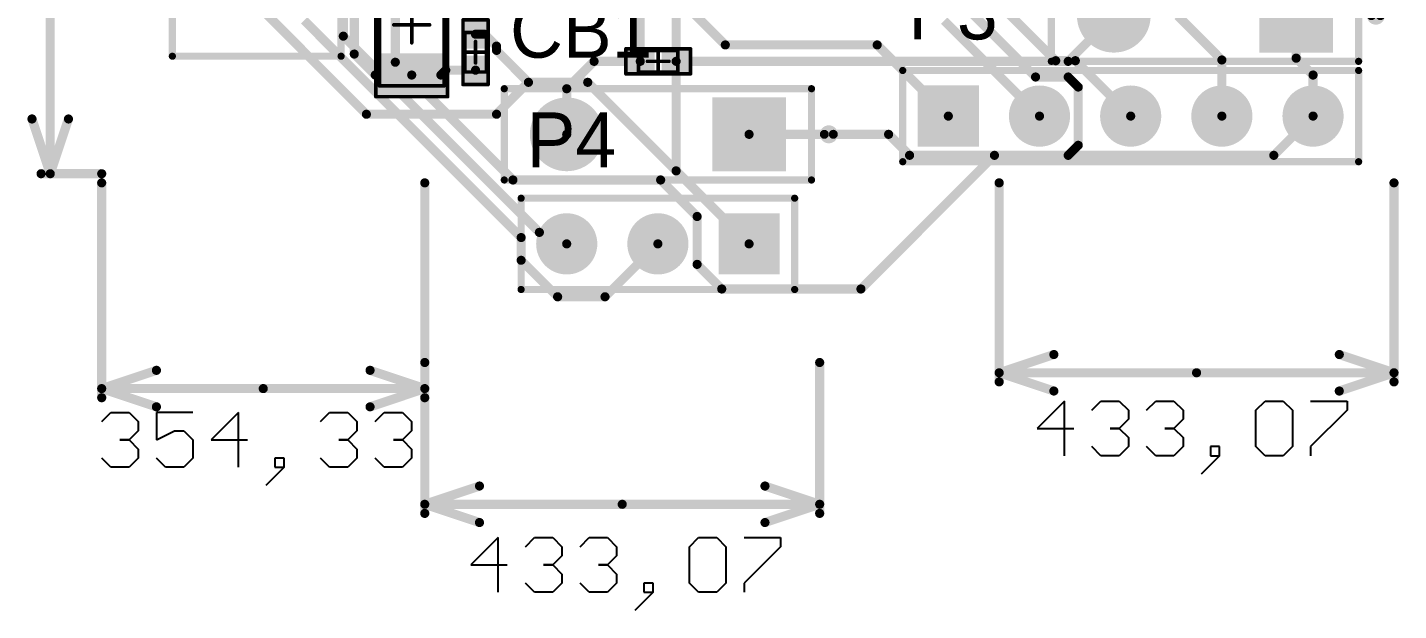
# Model space of a CAD drawing. Header units: millimetres. Extents: x 5 to 297, y 0 to 198.
# Drawn here: x 68.54 to 106.74, y 52.02 to 68.25 of the extents above; entities that cross this region are included whole.
import ezdxf

# ---------------------------------------------------------------- set-up
doc = ezdxf.new("R2010")
doc.units = ezdxf.units.MM
for name, color, linetype in [('BottomLayer', 5, 'Continuous'), ('BottomOverlay', 54, 'Continuous'), ('BottomPaste', 16, 'Continuous'), ('BottomSolder', 6, 'Continuous'), ('Mechanical13', 56, 'Continuous'), ('Mechanical15', 56, 'Continuous'), ('MultiLayer', 9, 'Continuous'), ('PadHoleLayer', 156, 'Continuous'), ('TopLayer', 1, 'Continuous'), ('TopOverlay', 2, 'Continuous'), ('TopPaste', 8, 'Continuous'), ('TopSolder', 216, 'Continuous')]:
    doc.layers.add(name, color=color, linetype=linetype)

# ---------------------------------------------------------------- blocks, each defined once
blk = doc.blocks.new('SPST_2_5')
at = {"layer": 'BottomLayer', "const_width": 0.925}
blk.add_lwpolyline([(2.078, 0, 1), (3.002, 0, 1)], format="xyb", close=True, dxfattribs=at)
at = {"layer": 'BottomLayer'}
blk.add_solid([(-3.465, -0.925), (-1.615, -0.925), (-3.465, 0.925), (-1.615, 0.925)], dxfattribs=at)
at = {"layer": 'BottomSolder', "const_width": 1.027}
blk.add_lwpolyline([(2.027, 0, 1), (3.053, 0, 1)], format="xyb", close=True, dxfattribs=at)
at = {"layer": 'BottomSolder'}
blk.add_solid([(-3.567, -1.027), (-1.513, -1.027), (-3.567, 1.027), (-1.513, 1.027)], dxfattribs=at)
at = {"layer": 'MultiLayer', "const_width": 0.925}
blk.add_lwpolyline([(2.078, 0, 1), (3.002, 0, 1)], format="xyb", close=True, dxfattribs=at)
at = {"layer": 'MultiLayer'}
blk.add_solid([(-3.465, -0.925), (-1.615, -0.925), (-3.465, 0.925), (-1.615, 0.925)], dxfattribs=at)
at = {"layer": 'PadHoleLayer', "const_width": 0.55}
for points in [[(-2.815, 0, 1), (-2.265, 0, 1)], [(2.265, 0, 1), (2.815, 0, 1)]]:
    blk.add_lwpolyline(points, format="xyb", close=True, dxfattribs=at)
at = {"layer": 'TopLayer', "const_width": 0.925}
blk.add_lwpolyline([(2.078, 0, 1), (3.002, 0, 1)], format="xyb", close=True, dxfattribs=at)
at = {"layer": 'TopLayer'}
blk.add_solid([(-3.465, -0.925), (-1.615, -0.925), (-3.465, 0.925), (-1.615, 0.925)], dxfattribs=at)
at = {"layer": 'TopOverlay', "const_width": 0.2}
for points in [[(4.28, 1.27), (-4.28, 1.27)], [(-4.28, 1.27), (-4.28, -1.27)], [(4.28, 1.27), (4.28, -1.27)], [(4.28, -1.27), (-4.28, -1.27)]]:
    blk.add_lwpolyline(points, dxfattribs=at)
at = {"layer": 'TopOverlay'}
for points, const_width in [([(-4.33, 1.27, 1), (-4.23, 1.27, 1)], 0.1), ([(-4.33, 1.27, 1), (-4.23, 1.27, 1)], 0.1), ([(4.23, 1.27, 1), (4.33, 1.27, 1)], 0.1), ([(4.23, 1.27, 1), (4.33, 1.27, 1)], 0.1), ([(-4.636, -0.001, 1), (-4.886, -0.001, 1)], 0.25), ([(-4.949, -0.001, 1), (-4.824, -0.001, 1)], 0.125), ([(-4.698, -0.001, 1), (-4.574, -0.001, 1)], 0.125), ([(-4.33, -1.27, 1), (-4.23, -1.27, 1)], 0.1), ([(-4.33, -1.27, 1), (-4.23, -1.27, 1)], 0.1), ([(4.23, -1.27, 1), (4.33, -1.27, 1)], 0.1), ([(4.23, -1.27, 1), (4.33, -1.27, 1)], 0.1)]:
    blk.add_lwpolyline(points, format="xyb", close=True, dxfattribs=dict(at, const_width=const_width))
at = {"layer": 'TopSolder', "const_width": 1.027}
blk.add_lwpolyline([(2.027, 0, 1), (3.053, 0, 1)], format="xyb", close=True, dxfattribs=at)
at = {"layer": 'TopSolder'}
blk.add_solid([(-3.567, -1.027), (-1.513, -1.027), (-3.567, 1.027), (-1.513, 1.027)], dxfattribs=at)
blk = doc.blocks.new('HC_49U_B_16')
at = {"layer": 'BottomLayer', "const_width": 0.7}
for points in [[(-2.79, 0, 1), (-2.09, 0, 1)], [(2.09, 0, 1), (2.79, 0, 1)]]:
    blk.add_lwpolyline(points, format="xyb", close=True, dxfattribs=at)
at = {"layer": 'BottomOverlay', "const_width": 0.2}
for points in [[(-5.7, 2.35), (5.7, 2.35)], [(-5.7, 2.35), (-5.7, -2.35)], [(5.7, 2.35), (5.7, -2.35)], [(-5.7, -2.35), (5.7, -2.35)]]:
    blk.add_lwpolyline(points, dxfattribs=at)
at = {"layer": 'BottomOverlay', "const_width": 0.1}
for points in [[(-5.75, 2.35, 1), (-5.65, 2.35, 1)], [(-5.75, 2.35, 1), (-5.65, 2.35, 1)], [(5.65, 2.35, 1), (5.75, 2.35, 1)], [(5.65, 2.35, 1), (5.75, 2.35, 1)], [(-5.75, -2.35, 1), (-5.65, -2.35, 1)], [(-5.75, -2.35, 1), (-5.65, -2.35, 1)], [(5.65, -2.35, 1), (5.75, -2.35, 1)], [(5.65, -2.35, 1), (5.75, -2.35, 1)]]:
    blk.add_lwpolyline(points, format="xyb", close=True, dxfattribs=at)
at = {"layer": 'BottomSolder', "const_width": 0.802}
for points in [[(-2.841, 0, 1), (-2.039, 0, 1)], [(2.039, 0, 1), (2.841, 0, 1)]]:
    blk.add_lwpolyline(points, format="xyb", close=True, dxfattribs=at)
at = {"layer": 'MultiLayer', "const_width": 0.7}
for points in [[(-2.79, 0, 1), (-2.09, 0, 1)], [(2.09, 0, 1), (2.79, 0, 1)]]:
    blk.add_lwpolyline(points, format="xyb", close=True, dxfattribs=at)
at = {"layer": 'PadHoleLayer', "const_width": 0.4}
for points in [[(-2.64, 0, 1), (-2.24, 0, 1)], [(2.24, 0, 1), (2.64, 0, 1)]]:
    blk.add_lwpolyline(points, format="xyb", close=True, dxfattribs=at)
at = {"layer": 'TopLayer', "const_width": 0.7}
for points in [[(-2.79, 0, 1), (-2.09, 0, 1)], [(2.09, 0, 1), (2.79, 0, 1)]]:
    blk.add_lwpolyline(points, format="xyb", close=True, dxfattribs=at)
at = {"layer": 'TopSolder', "const_width": 0.802}
for points in [[(-2.841, 0, 1), (-2.039, 0, 1)], [(2.039, 0, 1), (2.841, 0, 1)]]:
    blk.add_lwpolyline(points, format="xyb", close=True, dxfattribs=at)
blk = doc.blocks.new('K_____B_17')
at = {"layer": 'BottomLayer'}
for points in [[(-1.897, 0.9), (-1.897, -0.9), (-0.897, 0.9), (-0.897, -0.9)], [(0.897, 0.9), (0.897, -0.9), (1.897, 0.9), (1.897, -0.9)]]:
    blk.add_solid(points, dxfattribs=at)
at = {"layer": 'BottomPaste'}
for points in [[(-1.897, 0.9), (-1.897, -0.9), (-0.897, 0.9), (-0.897, -0.9)], [(0.897, 0.9), (0.897, -0.9), (1.897, 0.9), (1.897, -0.9)]]:
    blk.add_solid(points, dxfattribs=at)
at = {"layer": 'BottomSolder'}
for points in [[(-1.999, 1.002), (-1.999, -1.002), (-0.795, 1.002), (-0.795, -1.002)], [(0.795, 1.002), (0.795, -1.002), (1.999, 1.002), (1.999, -1.002)]]:
    blk.add_solid(points, dxfattribs=at)
at = {"layer": 'Mechanical13', "const_width": 0.1}
for points in [[(-1.7, -0.9), (-1.7, 0.9)], [(1.7, 0.9), (-1.7, 0.9)], [(1.7, -0.9), (1.7, 0.9)], [(1.7, -0.9), (-1.7, -0.9)]]:
    blk.add_lwpolyline(points, dxfattribs=at)
at = {"layer": 'Mechanical13', "const_width": 0.05}
for points in [[(-1.725, 0.9, 1), (-1.675, 0.9, 1)], [(-1.725, 0.9, 1), (-1.675, 0.9, 1)], [(1.675, 0.9, 1), (1.725, 0.9, 1)], [(1.675, 0.9, 1), (1.725, 0.9, 1)], [(-1.725, -0.9, 1), (-1.675, -0.9, 1)], [(-1.725, -0.9, 1), (-1.675, -0.9, 1)], [(1.675, -0.9, 1), (1.725, -0.9, 1)], [(1.675, -0.9, 1), (1.725, -0.9, 1)]]:
    blk.add_lwpolyline(points, format="xyb", close=True, dxfattribs=at)
at = {"layer": 'Mechanical15', "const_width": 0.1}
for points in [[(-2, -1), (-2, 1)], [(2, 1), (-2, 1)], [(2, -1), (2, 1)], [(0, -0.5), (0, 0.5)], [(0.5, 0), (-0.5, 0)], [(2, -1), (-2, -1)]]:
    blk.add_lwpolyline(points, dxfattribs=at)
at = {"layer": 'Mechanical15', "const_width": 0.05}
for points in [[(-2.025, 1, 1), (-1.975, 1, 1)], [(-2.025, 1, 1), (-1.975, 1, 1)], [(1.975, 1, 1), (2.025, 1, 1)], [(1.975, 1, 1), (2.025, 1, 1)], [(-0.025, 0.5, 1), (0.025, 0.5, 1)], [(-0.525, 0, 1), (-0.475, 0, 1)], [(0.475, 0, 1), (0.525, 0, 1)], [(-0.025, -0.5, 1), (0.025, -0.5, 1)], [(-2.025, -1, 1), (-1.975, -1, 1)], [(-2.025, -1, 1), (-1.975, -1, 1)], [(1.975, -1, 1), (2.025, -1, 1)], [(1.975, -1, 1), (2.025, -1, 1)]]:
    blk.add_lwpolyline(points, format="xyb", close=True, dxfattribs=at)
blk = doc.blocks.new('HDR1X3_18')
at = {"layer": 'BottomLayer', "const_width": 0.75}
for points in [[(2.165, 0, 1), (2.915, 0, 1)], [(4.705, 0, 1), (5.455, 0, 1)]]:
    blk.add_lwpolyline(points, format="xyb", close=True, dxfattribs=at)
at = {"layer": 'BottomLayer'}
blk.add_solid([(-0.75, -0.75), (0.75, -0.75), (-0.75, 0.75), (0.75, 0.75)], dxfattribs=at)
at = {"layer": 'BottomSolder', "const_width": 0.852}
for points in [[(2.114, 0, 1), (2.966, 0, 1)], [(4.654, 0, 1), (5.506, 0, 1)]]:
    blk.add_lwpolyline(points, format="xyb", close=True, dxfattribs=at)
at = {"layer": 'BottomSolder'}
blk.add_solid([(-0.852, -0.852), (0.852, -0.852), (-0.852, 0.852), (0.852, 0.852)], dxfattribs=at)
at = {"layer": 'MultiLayer', "const_width": 0.75}
for points in [[(2.165, 0, 1), (2.915, 0, 1)], [(4.705, 0, 1), (5.455, 0, 1)]]:
    blk.add_lwpolyline(points, format="xyb", close=True, dxfattribs=at)
at = {"layer": 'MultiLayer'}
blk.add_solid([(-0.75, -0.75), (0.75, -0.75), (-0.75, 0.75), (0.75, 0.75)], dxfattribs=at)
at = {"layer": 'PadHoleLayer', "const_width": 0.45}
for points in [[(-0.225, 0, 1), (0.225, 0, 1)], [(2.315, 0, 1), (2.765, 0, 1)], [(4.855, 0, 1), (5.305, 0, 1)]]:
    blk.add_lwpolyline(points, format="xyb", close=True, dxfattribs=at)
at = {"layer": 'TopLayer', "const_width": 0.75}
for points in [[(2.165, 0, 1), (2.915, 0, 1)], [(4.705, 0, 1), (5.455, 0, 1)]]:
    blk.add_lwpolyline(points, format="xyb", close=True, dxfattribs=at)
at = {"layer": 'TopLayer'}
blk.add_solid([(-0.75, -0.75), (0.75, -0.75), (-0.75, 0.75), (0.75, 0.75)], dxfattribs=at)
at = {"layer": 'TopOverlay', "const_width": 0.2}
for points in [[(-1.27, 1.27), (-1.27, -1.27)], [(6.35, 1.27), (-1.27, 1.27)], [(6.35, 1.27), (6.35, -1.27)], [(6.35, -1.27), (-1.27, -1.27)]]:
    blk.add_lwpolyline(points, dxfattribs=at)
at = {"layer": 'TopOverlay', "const_width": 0.1}
for points in [[(-1.32, 1.27, 1), (-1.22, 1.27, 1)], [(-1.32, 1.27, 1), (-1.22, 1.27, 1)], [(6.3, 1.27, 1), (6.4, 1.27, 1)], [(6.3, 1.27, 1), (6.4, 1.27, 1)], [(-1.32, -1.27, 1), (-1.22, -1.27, 1)], [(-1.32, -1.27, 1), (-1.22, -1.27, 1)], [(6.3, -1.27, 1), (6.4, -1.27, 1)], [(6.3, -1.27, 1), (6.4, -1.27, 1)]]:
    blk.add_lwpolyline(points, format="xyb", close=True, dxfattribs=at)
at = {"layer": 'TopSolder', "const_width": 0.852}
for points in [[(2.114, 0, 1), (2.966, 0, 1)], [(4.654, 0, 1), (5.506, 0, 1)]]:
    blk.add_lwpolyline(points, format="xyb", close=True, dxfattribs=at)
at = {"layer": 'TopSolder'}
blk.add_solid([(-0.852, -0.852), (0.852, -0.852), (-0.852, 0.852), (0.852, 0.852)], dxfattribs=at)
blk = doc.blocks.new('HDR1X5_19')
at = {"layer": 'BottomLayer', "const_width": 0.75}
for points in [[(2.165, 0, 1), (2.915, 0, 1)], [(4.705, 0, 1), (5.455, 0, 1)], [(7.245, 0, 1), (7.995, 0, 1)], [(9.785, 0, 1), (10.535, 0, 1)]]:
    blk.add_lwpolyline(points, format="xyb", close=True, dxfattribs=at)
at = {"layer": 'BottomLayer'}
blk.add_solid([(-0.75, -0.75), (0.75, -0.75), (-0.75, 0.75), (0.75, 0.75)], dxfattribs=at)
at = {"layer": 'BottomSolder', "const_width": 0.852}
for points in [[(2.114, 0, 1), (2.966, 0, 1)], [(4.654, 0, 1), (5.506, 0, 1)], [(7.194, 0, 1), (8.046, 0, 1)], [(9.734, 0, 1), (10.586, 0, 1)]]:
    blk.add_lwpolyline(points, format="xyb", close=True, dxfattribs=at)
at = {"layer": 'BottomSolder'}
blk.add_solid([(-0.852, -0.852), (0.852, -0.852), (-0.852, 0.852), (0.852, 0.852)], dxfattribs=at)
at = {"layer": 'MultiLayer', "const_width": 0.75}
for points in [[(2.165, 0, 1), (2.915, 0, 1)], [(4.705, 0, 1), (5.455, 0, 1)], [(7.245, 0, 1), (7.995, 0, 1)], [(9.785, 0, 1), (10.535, 0, 1)]]:
    blk.add_lwpolyline(points, format="xyb", close=True, dxfattribs=at)
at = {"layer": 'MultiLayer'}
blk.add_solid([(-0.75, -0.75), (0.75, -0.75), (-0.75, 0.75), (0.75, 0.75)], dxfattribs=at)
at = {"layer": 'PadHoleLayer', "const_width": 0.45}
for points in [[(-0.225, 0, 1), (0.225, 0, 1)], [(2.315, 0, 1), (2.765, 0, 1)], [(4.855, 0, 1), (5.305, 0, 1)], [(7.395, 0, 1), (7.845, 0, 1)], [(9.935, 0, 1), (10.385, 0, 1)]]:
    blk.add_lwpolyline(points, format="xyb", close=True, dxfattribs=at)
at = {"layer": 'TopLayer', "const_width": 0.75}
for points in [[(2.165, 0, 1), (2.915, 0, 1)], [(4.705, 0, 1), (5.455, 0, 1)], [(7.245, 0, 1), (7.995, 0, 1)], [(9.785, 0, 1), (10.535, 0, 1)]]:
    blk.add_lwpolyline(points, format="xyb", close=True, dxfattribs=at)
at = {"layer": 'TopLayer'}
blk.add_solid([(-0.75, -0.75), (0.75, -0.75), (-0.75, 0.75), (0.75, 0.75)], dxfattribs=at)
at = {"layer": 'TopOverlay', "const_width": 0.2}
for points in [[(-1.27, 1.27), (11.43, 1.27)], [(-1.27, -1.27), (-1.27, 1.27)], [(11.43, -1.27), (11.43, 1.27)], [(-1.27, -1.27), (11.43, -1.27)]]:
    blk.add_lwpolyline(points, dxfattribs=at)
at = {"layer": 'TopOverlay', "const_width": 0.1}
for points in [[(-1.32, 1.27, 1), (-1.22, 1.27, 1)], [(-1.32, 1.27, 1), (-1.22, 1.27, 1)], [(11.38, 1.27, 1), (11.48, 1.27, 1)], [(11.38, 1.27, 1), (11.48, 1.27, 1)], [(-1.32, -1.27, 1), (-1.22, -1.27, 1)], [(-1.32, -1.27, 1), (-1.22, -1.27, 1)], [(11.38, -1.27, 1), (11.48, -1.27, 1)], [(11.38, -1.27, 1), (11.48, -1.27, 1)]]:
    blk.add_lwpolyline(points, format="xyb", close=True, dxfattribs=at)
at = {"layer": 'TopSolder', "const_width": 0.852}
for points in [[(2.114, 0, 1), (2.966, 0, 1)], [(4.654, 0, 1), (5.506, 0, 1)], [(7.194, 0, 1), (8.046, 0, 1)], [(9.734, 0, 1), (10.586, 0, 1)]]:
    blk.add_lwpolyline(points, format="xyb", close=True, dxfattribs=at)
at = {"layer": 'TopSolder'}
blk.add_solid([(-0.852, -0.852), (0.852, -0.852), (-0.852, 0.852), (0.852, 0.852)], dxfattribs=at)
blk = doc.blocks.new('SPST_2_27')
at = {"layer": 'BottomLayer', "const_width": 0.925}
blk.add_lwpolyline([(2.078, 0, 1), (3.002, 0, 1)], format="xyb", close=True, dxfattribs=at)
at = {"layer": 'BottomLayer'}
blk.add_solid([(-3.465, -0.925), (-1.615, -0.925), (-3.465, 0.925), (-1.615, 0.925)], dxfattribs=at)
at = {"layer": 'BottomSolder', "const_width": 1.027}
blk.add_lwpolyline([(2.027, 0, 1), (3.053, 0, 1)], format="xyb", close=True, dxfattribs=at)
at = {"layer": 'BottomSolder'}
blk.add_solid([(-3.567, -1.027), (-1.513, -1.027), (-3.567, 1.027), (-1.513, 1.027)], dxfattribs=at)
at = {"layer": 'MultiLayer', "const_width": 0.925}
blk.add_lwpolyline([(2.078, 0, 1), (3.002, 0, 1)], format="xyb", close=True, dxfattribs=at)
at = {"layer": 'MultiLayer'}
blk.add_solid([(-3.465, -0.925), (-1.615, -0.925), (-3.465, 0.925), (-1.615, 0.925)], dxfattribs=at)
at = {"layer": 'PadHoleLayer', "const_width": 0.55}
for points in [[(-2.815, 0, 1), (-2.265, 0, 1)], [(2.265, 0, 1), (2.815, 0, 1)]]:
    blk.add_lwpolyline(points, format="xyb", close=True, dxfattribs=at)
at = {"layer": 'TopLayer', "const_width": 0.925}
blk.add_lwpolyline([(2.078, 0, 1), (3.002, 0, 1)], format="xyb", close=True, dxfattribs=at)
at = {"layer": 'TopLayer'}
blk.add_solid([(-3.465, -0.925), (-1.615, -0.925), (-3.465, 0.925), (-1.615, 0.925)], dxfattribs=at)
at = {"layer": 'TopOverlay', "const_width": 0.2}
for points in [[(4.28, 1.27), (-4.28, 1.27)], [(-4.28, 1.27), (-4.28, -1.27)], [(4.28, 1.27), (4.28, -1.27)], [(4.28, -1.27), (-4.28, -1.27)]]:
    blk.add_lwpolyline(points, dxfattribs=at)
at = {"layer": 'TopOverlay'}
for points, const_width in [([(-4.33, 1.27, 1), (-4.23, 1.27, 1)], 0.1), ([(-4.33, 1.27, 1), (-4.23, 1.27, 1)], 0.1), ([(4.23, 1.27, 1), (4.33, 1.27, 1)], 0.1), ([(4.23, 1.27, 1), (4.33, 1.27, 1)], 0.1), ([(-4.636, -0.001, 1), (-4.886, -0.001, 1)], 0.25), ([(-4.949, -0.001, 1), (-4.824, -0.001, 1)], 0.125), ([(-4.698, -0.001, 1), (-4.574, -0.001, 1)], 0.125), ([(-4.33, -1.27, 1), (-4.23, -1.27, 1)], 0.1), ([(-4.33, -1.27, 1), (-4.23, -1.27, 1)], 0.1), ([(4.23, -1.27, 1), (4.33, -1.27, 1)], 0.1), ([(4.23, -1.27, 1), (4.33, -1.27, 1)], 0.1)]:
    blk.add_lwpolyline(points, format="xyb", close=True, dxfattribs=dict(at, const_width=const_width))
at = {"layer": 'TopSolder', "const_width": 1.027}
blk.add_lwpolyline([(2.027, 0, 1), (3.053, 0, 1)], format="xyb", close=True, dxfattribs=at)
at = {"layer": 'TopSolder'}
blk.add_solid([(-3.567, -1.027), (-1.513, -1.027), (-3.567, 1.027), (-1.513, 1.027)], dxfattribs=at)
blk = doc.blocks.new('0402_28')
at = {"layer": 'Mechanical13', "const_width": 0.1}
for points in [[(-0.55, 0.3), (-0.55, -0.3)], [(0.55, 0.3), (-0.55, 0.3)], [(0.55, 0.3), (0.55, -0.3)], [(0.55, -0.3), (-0.55, -0.3)]]:
    blk.add_lwpolyline(points, dxfattribs=at)
at = {"layer": 'Mechanical13', "const_width": 0.05}
for points in [[(-0.575, 0.3, 1), (-0.525, 0.3, 1)], [(-0.575, 0.3, 1), (-0.525, 0.3, 1)], [(0.525, 0.3, 1), (0.575, 0.3, 1)], [(0.525, 0.3, 1), (0.575, 0.3, 1)], [(-0.575, -0.3, 1), (-0.525, -0.3, 1)], [(-0.575, -0.3, 1), (-0.525, -0.3, 1)], [(0.525, -0.3, 1), (0.575, -0.3, 1)], [(0.525, -0.3, 1), (0.575, -0.3, 1)]]:
    blk.add_lwpolyline(points, format="xyb", close=True, dxfattribs=at)
at = {"layer": 'Mechanical15', "const_width": 0.1}
for points in [[(-0.9, 0.35), (-0.9, -0.35)], [(0.9, 0.35), (-0.9, 0.35)], [(0.9, 0.35), (0.9, -0.35)], [(0.3, 0), (-0.3, 0)], [(0, 0.3), (0, -0.3)], [(0.9, -0.35), (-0.9, -0.35)]]:
    blk.add_lwpolyline(points, dxfattribs=at)
at = {"layer": 'Mechanical15', "const_width": 0.05}
for points in [[(-0.925, 0.35, 1), (-0.875, 0.35, 1)], [(-0.925, 0.35, 1), (-0.875, 0.35, 1)], [(0.875, 0.35, 1), (0.925, 0.35, 1)], [(0.875, 0.35, 1), (0.925, 0.35, 1)], [(-0.325, 0, 1), (-0.275, 0, 1)], [(-0.025, 0.3, 1), (0.025, 0.3, 1)], [(0.275, 0, 1), (0.325, 0, 1)], [(-0.925, -0.35, 1), (-0.875, -0.35, 1)], [(-0.925, -0.35, 1), (-0.875, -0.35, 1)], [(-0.025, -0.3, 1), (0.025, -0.3, 1)], [(0.875, -0.35, 1), (0.925, -0.35, 1)], [(0.875, -0.35, 1), (0.925, -0.35, 1)]]:
    blk.add_lwpolyline(points, format="xyb", close=True, dxfattribs=at)
at = {"layer": 'TopLayer'}
for points in [[(-0.2, -0.25), (-0.2, 0.25), (-0.8, -0.25), (-0.8, 0.25)], [(0.8, -0.25), (0.8, 0.25), (0.2, -0.25), (0.2, 0.25)]]:
    blk.add_solid(points, dxfattribs=at)
at = {"layer": 'TopPaste'}
for points in [[(-0.2, -0.25), (-0.2, 0.25), (-0.8, -0.25), (-0.8, 0.25)], [(0.8, -0.25), (0.8, 0.25), (0.2, -0.25), (0.2, 0.25)]]:
    blk.add_solid(points, dxfattribs=at)
at = {"layer": 'TopSolder'}
for points in [[(-0.098, -0.352), (-0.098, 0.352), (-0.902, -0.352), (-0.902, 0.352)], [(0.902, -0.352), (0.902, 0.352), (0.098, -0.352), (0.098, 0.352)]]:
    blk.add_solid(points, dxfattribs=at)
blk = doc.blocks.new('0402_B_30')
at = {"layer": 'BottomLayer'}
for points in [[(-0.8, 0.25), (-0.8, -0.25), (-0.2, 0.25), (-0.2, -0.25)], [(0.2, 0.25), (0.2, -0.25), (0.8, 0.25), (0.8, -0.25)]]:
    blk.add_solid(points, dxfattribs=at)
at = {"layer": 'BottomPaste'}
for points in [[(-0.8, 0.25), (-0.8, -0.25), (-0.2, 0.25), (-0.2, -0.25)], [(0.2, 0.25), (0.2, -0.25), (0.8, 0.25), (0.8, -0.25)]]:
    blk.add_solid(points, dxfattribs=at)
at = {"layer": 'BottomSolder'}
for points in [[(-0.902, 0.352), (-0.902, -0.352), (-0.098, 0.352), (-0.098, -0.352)], [(0.098, 0.352), (0.098, -0.352), (0.902, 0.352), (0.902, -0.352)]]:
    blk.add_solid(points, dxfattribs=at)
at = {"layer": 'Mechanical13', "const_width": 0.1}
for points in [[(-0.55, -0.3), (-0.55, 0.3)], [(0.55, 0.3), (-0.55, 0.3)], [(0.55, -0.3), (0.55, 0.3)], [(0.55, -0.3), (-0.55, -0.3)]]:
    blk.add_lwpolyline(points, dxfattribs=at)
at = {"layer": 'Mechanical13', "const_width": 0.05}
for points in [[(-0.575, 0.3, 1), (-0.525, 0.3, 1)], [(-0.575, 0.3, 1), (-0.525, 0.3, 1)], [(0.525, 0.3, 1), (0.575, 0.3, 1)], [(0.525, 0.3, 1), (0.575, 0.3, 1)], [(-0.575, -0.3, 1), (-0.525, -0.3, 1)], [(-0.575, -0.3, 1), (-0.525, -0.3, 1)], [(0.525, -0.3, 1), (0.575, -0.3, 1)], [(0.525, -0.3, 1), (0.575, -0.3, 1)]]:
    blk.add_lwpolyline(points, format="xyb", close=True, dxfattribs=at)
at = {"layer": 'Mechanical15', "const_width": 0.1}
for points in [[(-0.9, -0.35), (-0.9, 0.35)], [(0.9, 0.35), (-0.9, 0.35)], [(0.9, -0.35), (0.9, 0.35)], [(0.3, 0), (-0.3, 0)], [(0, -0.3), (0, 0.3)], [(0.9, -0.35), (-0.9, -0.35)]]:
    blk.add_lwpolyline(points, dxfattribs=at)
at = {"layer": 'Mechanical15', "const_width": 0.05}
for points in [[(-0.925, 0.35, 1), (-0.875, 0.35, 1)], [(-0.925, 0.35, 1), (-0.875, 0.35, 1)], [(0.875, 0.35, 1), (0.925, 0.35, 1)], [(0.875, 0.35, 1), (0.925, 0.35, 1)], [(-0.325, 0, 1), (-0.275, 0, 1)], [(-0.025, 0.3, 1), (0.025, 0.3, 1)], [(0.275, 0, 1), (0.325, 0, 1)], [(-0.925, -0.35, 1), (-0.875, -0.35, 1)], [(-0.925, -0.35, 1), (-0.875, -0.35, 1)], [(-0.025, -0.3, 1), (0.025, -0.3, 1)], [(0.875, -0.35, 1), (0.925, -0.35, 1)], [(0.875, -0.35, 1), (0.925, -0.35, 1)]]:
    blk.add_lwpolyline(points, format="xyb", close=True, dxfattribs=at)

msp = doc.modelspace()

# ---------------------------------------------------------------- linework, layer by layer
at = {"layer": 'BottomLayer'}
for p, q in [((97.434, 57.856), (96.672, 57.094)), ((97.434, 56.332), (97.434, 57.856)), ((98.196, 57.602), (98.449, 57.856)), ((98.449, 57.856), (98.957, 57.856)), ((98.957, 57.856), (99.211, 57.602)), ((99.719, 57.602), (99.973, 57.856)), ((99.973, 57.856), (100.481, 57.856)), ((100.481, 57.856), (100.735, 57.602)), ((102.766, 57.602), (103.02, 57.856)), ((103.02, 57.856), (103.528, 57.856)), ((103.528, 57.856), (103.782, 57.602)), ((104.29, 57.856), (105.305, 57.856)), ((105.305, 57.856), (105.305, 57.602)), ((70.612, 57.282), (70.866, 57.536)), ((70.866, 57.536), (71.374, 57.536)), ((71.374, 57.536), (71.628, 57.282)), ((73.151, 57.536), (72.136, 57.536)), ((72.136, 57.536), (72.136, 56.774)), ((74.421, 57.536), (73.659, 56.774)), ((74.421, 56.012), (74.421, 57.536)), ((76.706, 57.282), (76.96, 57.536)), ((76.96, 57.536), (77.468, 57.536)), ((77.468, 57.536), (77.722, 57.282)), ((78.23, 57.282), (78.483, 57.536)), ((78.483, 57.536), (78.991, 57.536)), ((78.991, 57.536), (79.245, 57.282)), ((99.211, 57.348), (98.957, 57.094)), ((99.211, 57.602), (99.211, 57.348)), ((100.735, 57.348), (100.481, 57.094)), ((100.735, 57.602), (100.735, 57.348)), ((102.766, 56.586), (102.766, 57.602)), ((103.782, 57.602), (103.782, 56.586)), ((105.305, 57.602), (104.29, 56.586)), ((71.628, 57.028), (71.374, 56.774)), ((71.628, 57.282), (71.628, 57.028)), ((72.136, 56.774), (72.643, 57.028)), ((72.643, 57.028), (72.897, 57.028)), ((72.897, 57.028), (73.151, 56.774)), ((77.722, 57.028), (77.468, 56.774)), ((77.722, 57.282), (77.722, 57.028)), ((79.245, 57.028), (78.991, 56.774)), ((79.245, 57.282), (79.245, 57.028)), ((96.672, 57.094), (97.688, 57.094)), ((98.957, 57.094), (98.703, 57.094)), ((98.703, 57.094), (98.957, 57.094)), ((98.957, 57.094), (99.211, 56.84)), ((100.481, 57.094), (100.227, 57.094)), ((100.227, 57.094), (100.481, 57.094)), ((100.481, 57.094), (100.735, 56.84)), ((71.374, 56.774), (71.12, 56.774)), ((71.12, 56.774), (71.374, 56.774)), ((71.374, 56.774), (71.628, 56.52)), ((73.151, 56.774), (73.151, 56.266)), ((73.659, 56.774), (74.675, 56.774)), ((77.468, 56.774), (77.214, 56.774)), ((77.214, 56.774), (77.468, 56.774)), ((77.468, 56.774), (77.722, 56.52)), ((78.991, 56.774), (78.737, 56.774)), ((78.737, 56.774), (78.991, 56.774)), ((78.991, 56.774), (79.245, 56.52)), ((98.449, 56.332), (98.196, 56.586)), ((99.211, 56.586), (98.957, 56.332)), ((99.211, 56.84), (99.211, 56.586)), ((99.973, 56.332), (99.719, 56.586)), ((100.735, 56.586), (100.481, 56.332)), ((100.735, 56.84), (100.735, 56.586)), ((101.75, 56.586), (101.496, 56.586)), ((101.496, 56.586), (101.496, 56.332)), ((101.75, 56.332), (101.75, 56.586)), ((103.02, 56.332), (102.766, 56.586)), ((103.782, 56.586), (103.528, 56.332)), ((104.29, 56.586), (104.29, 56.332)), ((70.866, 56.012), (70.612, 56.266)), ((71.628, 56.266), (71.374, 56.012)), ((71.628, 56.52), (71.628, 56.266)), ((72.389, 56.012), (72.136, 56.266)), ((73.151, 56.266), (72.897, 56.012)), ((75.69, 56.266), (75.436, 56.266)), ((75.436, 56.266), (75.436, 56.012)), ((75.69, 56.012), (75.69, 56.266)), ((76.96, 56.012), (76.706, 56.266)), ((77.722, 56.266), (77.468, 56.012)), ((77.722, 56.52), (77.722, 56.266)), ((78.483, 56.012), (78.23, 56.266)), ((79.245, 56.266), (78.991, 56.012)), ((79.245, 56.52), (79.245, 56.266)), ((98.957, 56.332), (98.449, 56.332)), ((100.481, 56.332), (99.973, 56.332)), ((101.496, 56.078), (101.75, 56.332)), ((101.496, 56.332), (101.75, 56.332)), ((101.75, 56.332), (101.496, 56.078)), ((103.528, 56.332), (103.02, 56.332)), ((71.374, 56.012), (70.866, 56.012)), ((72.897, 56.012), (72.389, 56.012)), ((75.436, 55.758), (75.69, 56.012)), ((75.436, 56.012), (75.69, 56.012)), ((75.69, 56.012), (75.436, 55.758)), ((77.468, 56.012), (76.96, 56.012)), ((78.991, 56.012), (78.483, 56.012)), ((101.496, 56.078), (101.243, 55.824)), ((75.436, 55.758), (75.183, 55.504)), ((81.654, 54.056), (80.892, 53.294)), ((81.654, 52.532), (81.654, 54.056)), ((82.416, 53.802), (82.669, 54.056)), ((82.669, 54.056), (83.177, 54.056)), ((83.177, 54.056), (83.431, 53.802)), ((83.939, 53.802), (84.193, 54.056)), ((84.193, 54.056), (84.701, 54.056)), ((84.701, 54.056), (84.955, 53.802)), ((86.986, 53.802), (87.24, 54.056)), ((87.24, 54.056), (87.748, 54.056)), ((87.748, 54.056), (88.002, 53.802)), ((88.51, 54.056), (89.525, 54.056)), ((89.525, 54.056), (89.525, 53.802)), ((83.431, 53.548), (83.177, 53.294)), ((83.431, 53.802), (83.431, 53.548)), ((84.955, 53.548), (84.701, 53.294)), ((84.955, 53.802), (84.955, 53.548)), ((86.986, 52.786), (86.986, 53.802)), ((88.002, 53.802), (88.002, 52.786)), ((89.525, 53.802), (88.51, 52.786)), ((80.892, 53.294), (81.908, 53.294)), ((83.177, 53.294), (82.923, 53.294)), ((82.923, 53.294), (83.177, 53.294)), ((83.177, 53.294), (83.431, 53.04)), ((84.701, 53.294), (84.447, 53.294)), ((84.447, 53.294), (84.701, 53.294)), ((84.701, 53.294), (84.955, 53.04)), ((82.669, 52.532), (82.416, 52.786)), ((83.431, 52.786), (83.177, 52.532)), ((83.431, 53.04), (83.431, 52.786)), ((84.193, 52.532), (83.939, 52.786)), ((84.955, 52.786), (84.701, 52.532)), ((84.955, 53.04), (84.955, 52.786)), ((85.97, 52.786), (85.716, 52.786)), ((85.716, 52.786), (85.716, 52.532)), ((85.97, 52.532), (85.97, 52.786)), ((87.24, 52.532), (86.986, 52.786)), ((88.002, 52.786), (87.748, 52.532)), ((88.51, 52.786), (88.51, 52.532)), ((83.177, 52.532), (82.669, 52.532)), ((84.701, 52.532), (84.193, 52.532)), ((85.716, 52.278), (85.97, 52.532)), ((85.716, 52.532), (85.97, 52.532)), ((85.97, 52.532), (85.716, 52.278)), ((87.748, 52.532), (87.24, 52.532)), ((85.716, 52.278), (85.463, 52.024))]:
    msp.add_line(p, q, dxfattribs=at)
at = {"layer": 'BottomLayer', "const_width": 0.254}
for points in [[(69.177, 64.182), (69.177, 76.682)], [(77.648, 67.513), (77.648, 73.731)], [(93.066, 71.45), (97.188, 67.328)], [(92.678, 70.822), (96.626, 66.874)], [(85.824, 69.926), (87.983, 67.767)], [(74.727, 69.096), (77.986, 65.837)], [(81.026, 68.064), (81.026, 68.834)], [(94.079, 68.443), (96.736, 65.786)], [(103.886, 67.399), (103.886, 68.58)], [(81.026, 68.064), (81.28, 68.064)], [(81.28, 68.064), (81.61, 67.734)], [(77.648, 67.513), (78.232, 66.929)], [(81.61, 67.615), (81.61, 67.734)], [(81.61, 67.615), (82.499, 66.726)], [(87.983, 67.767), (92.215, 67.767)], [(92.215, 67.767), (94.196, 65.786)], [(97.188, 67.328), (97.734, 67.328)], [(97.734, 67.328), (99.276, 65.786)], [(103.886, 67.399), (104.356, 66.929)], [(78.232, 66.929), (79.248, 66.929)], [(79.248, 66.929), (80.061, 66.929)], [(80.061, 66.929), (80.196, 67.064)], [(80.196, 67.064), (81.026, 67.064)], [(81.61, 65.837), (82.499, 66.726)], [(82.499, 66.726), (84.15, 66.726)], [(84.15, 66.726), (88.646, 62.23)], [(96.626, 66.874), (97.536, 66.874)], [(97.536, 66.874), (97.815, 66.595)], [(104.356, 65.786), (104.356, 66.929)], [(97.815, 64.973), (97.815, 66.595)], [(68.669, 65.706), (69.177, 64.182)], [(69.177, 64.182), (69.685, 65.706)], [(77.986, 65.837), (81.61, 65.837)], [(88.646, 65.278), (92.532, 65.278)], [(92.532, 65.278), (93.116, 64.694)], [(97.536, 64.694), (97.815, 64.973)], [(93.116, 64.694), (97.536, 64.694)], [(68.923, 64.182), (70.612, 64.182)], [(70.612, 57.948), (70.612, 63.928)], [(79.612, 57.948), (79.612, 63.928)], [(95.612, 58.388), (95.612, 63.928)], [(106.612, 58.388), (106.612, 63.928)], [(95.612, 58.642), (97.136, 59.15)], [(105.088, 59.15), (106.612, 58.642)], [(70.612, 58.202), (72.136, 58.71)], [(78.088, 58.71), (79.612, 58.202)], [(79.612, 54.728), (79.612, 58.928)], [(90.612, 54.728), (90.612, 58.928)], [(95.612, 58.642), (101.112, 58.642)], [(95.612, 58.642), (97.136, 58.134)], [(101.112, 58.642), (106.612, 58.642)], [(105.088, 58.134), (106.612, 58.642)], [(70.612, 58.202), (75.112, 58.202)], [(70.612, 58.202), (72.136, 57.694)], [(75.112, 58.202), (79.612, 58.202)], [(78.088, 57.694), (79.612, 58.202)], [(79.612, 54.982), (81.136, 55.49)], [(89.088, 55.49), (90.612, 54.982)], [(79.612, 54.982), (85.112, 54.982)], [(79.612, 54.982), (81.136, 54.474)], [(85.112, 54.982), (90.612, 54.982)], [(89.088, 54.474), (90.612, 54.982)]]:
    msp.add_lwpolyline(points, dxfattribs=at)
at = {"layer": 'BottomLayer', "const_width": 0.127}
for points in [[(80.962, 68.064, 1), (81.09, 68.064, 1)], [(80.962, 68.064, 1), (81.09, 68.064, 1)], [(81.216, 68.064, 1), (81.343, 68.064, 1)], [(81.216, 68.064, 1), (81.343, 68.064, 1)], [(77.584, 67.513, 1), (77.711, 67.513, 1)], [(77.584, 67.513, 1), (77.711, 67.513, 1)], [(81.547, 67.734, 1), (81.674, 67.734, 1)], [(81.547, 67.734, 1), (81.674, 67.734, 1)], [(81.547, 67.615, 1), (81.674, 67.615, 1)], [(81.547, 67.615, 1), (81.674, 67.615, 1)], [(87.92, 67.767, 1), (88.047, 67.767, 1)], [(87.92, 67.767, 1), (88.047, 67.767, 1)], [(92.151, 67.767, 1), (92.278, 67.767, 1)], [(92.151, 67.767, 1), (92.278, 67.767, 1)], [(97.124, 67.328, 1), (97.251, 67.328, 1)], [(97.124, 67.328, 1), (97.251, 67.328, 1)], [(97.671, 67.328, 1), (97.798, 67.328, 1)], [(97.671, 67.328, 1), (97.798, 67.328, 1)], [(103.823, 67.399, 1), (103.95, 67.399, 1)], [(103.823, 67.399, 1), (103.95, 67.399, 1)], [(78.168, 66.929, 1), (78.295, 66.929, 1)], [(78.168, 66.929, 1), (78.295, 66.929, 1)], [(79.184, 66.929, 1), (79.311, 66.929, 1)], [(79.184, 66.929, 1), (79.311, 66.929, 1)], [(79.997, 66.929, 1), (80.124, 66.929, 1)], [(79.997, 66.929, 1), (80.124, 66.929, 1)], [(80.132, 67.064, 1), (80.259, 67.064, 1)], [(80.132, 67.064, 1), (80.259, 67.064, 1)], [(80.962, 67.064, 1), (81.09, 67.064, 1)], [(82.436, 66.726, 1), (82.563, 66.726, 1)], [(82.436, 66.726, 1), (82.563, 66.726, 1)], [(82.436, 66.726, 1), (82.563, 66.726, 1)], [(84.087, 66.726, 1), (84.214, 66.726, 1)], [(84.087, 66.726, 1), (84.214, 66.726, 1)], [(96.563, 66.874, 1), (96.69, 66.874, 1)], [(96.563, 66.874, 1), (96.69, 66.874, 1)], [(97.472, 66.874, 1), (97.599, 66.874, 1)], [(97.472, 66.874, 1), (97.599, 66.874, 1)], [(104.293, 66.929, 1), (104.42, 66.929, 1)], [(104.293, 66.929, 1), (104.42, 66.929, 1)], [(97.752, 66.595, 1), (97.879, 66.595, 1)], [(97.752, 66.595, 1), (97.879, 66.595, 1)], [(68.606, 65.706, 1), (68.733, 65.706, 1)], [(69.622, 65.706, 1), (69.749, 65.706, 1)], [(77.922, 65.837, 1), (78.049, 65.837, 1)], [(77.922, 65.837, 1), (78.049, 65.837, 1)], [(81.547, 65.837, 1), (81.674, 65.837, 1)], [(81.547, 65.837, 1), (81.674, 65.837, 1)], [(94.133, 65.786, 1), (94.26, 65.786, 1)], [(96.673, 65.786, 1), (96.8, 65.786, 1)], [(99.213, 65.786, 1), (99.34, 65.786, 1)], [(104.293, 65.786, 1), (104.42, 65.786, 1)], [(88.582, 65.278, 1), (88.709, 65.278, 1)], [(92.469, 65.278, 1), (92.596, 65.278, 1)], [(92.469, 65.278, 1), (92.596, 65.278, 1)], [(97.752, 64.973, 1), (97.879, 64.973, 1)], [(97.752, 64.973, 1), (97.879, 64.973, 1)], [(93.053, 64.694, 1), (93.18, 64.694, 1)], [(93.053, 64.694, 1), (93.18, 64.694, 1)], [(97.472, 64.694, 1), (97.599, 64.694, 1)], [(97.472, 64.694, 1), (97.599, 64.694, 1)], [(68.86, 64.182, 1), (68.987, 64.182, 1)], [(69.114, 64.182, 1), (69.241, 64.182, 1)], [(69.114, 64.182, 1), (69.241, 64.182, 1)], [(69.114, 64.182, 1), (69.241, 64.182, 1)], [(70.548, 64.182, 1), (70.675, 64.182, 1)], [(70.548, 63.928, 1), (70.675, 63.928, 1)], [(79.548, 63.928, 1), (79.675, 63.928, 1)], [(95.549, 63.928, 1), (95.676, 63.928, 1)], [(106.548, 63.928, 1), (106.675, 63.928, 1)], [(88.582, 62.23, 1), (88.709, 62.23, 1)], [(97.073, 59.15, 1), (97.2, 59.15, 1)], [(105.024, 59.15, 1), (105.151, 59.15, 1)], [(72.072, 58.71, 1), (72.2, 58.71, 1)], [(78.024, 58.71, 1), (78.151, 58.71, 1)], [(79.548, 58.928, 1), (79.675, 58.928, 1)], [(90.549, 58.928, 1), (90.676, 58.928, 1)], [(95.549, 58.642, 1), (95.676, 58.642, 1)], [(95.549, 58.642, 1), (95.676, 58.642, 1)], [(95.549, 58.642, 1), (95.676, 58.642, 1)], [(95.549, 58.388, 1), (95.676, 58.388, 1)], [(101.048, 58.642, 1), (101.175, 58.642, 1)], [(101.048, 58.642, 1), (101.175, 58.642, 1)], [(106.548, 58.642, 1), (106.675, 58.642, 1)], [(106.548, 58.642, 1), (106.675, 58.642, 1)], [(106.548, 58.642, 1), (106.675, 58.642, 1)], [(106.548, 58.388, 1), (106.675, 58.388, 1)], [(70.548, 58.202, 1), (70.675, 58.202, 1)], [(70.548, 58.202, 1), (70.675, 58.202, 1)], [(70.548, 58.202, 1), (70.675, 58.202, 1)], [(70.548, 57.948, 1), (70.675, 57.948, 1)], [(75.048, 58.202, 1), (75.175, 58.202, 1)], [(75.048, 58.202, 1), (75.175, 58.202, 1)], [(79.548, 58.202, 1), (79.675, 58.202, 1)], [(79.548, 58.202, 1), (79.675, 58.202, 1)], [(79.548, 58.202, 1), (79.675, 58.202, 1)], [(79.548, 57.948, 1), (79.675, 57.948, 1)], [(97.073, 58.134, 1), (97.2, 58.134, 1)], [(105.024, 58.134, 1), (105.151, 58.134, 1)], [(72.072, 57.694, 1), (72.2, 57.694, 1)], [(78.024, 57.694, 1), (78.151, 57.694, 1)], [(81.072, 55.49, 1), (81.199, 55.49, 1)], [(89.025, 55.49, 1), (89.152, 55.49, 1)], [(79.548, 54.982, 1), (79.675, 54.982, 1)], [(79.548, 54.982, 1), (79.675, 54.982, 1)], [(79.548, 54.982, 1), (79.675, 54.982, 1)], [(85.048, 54.982, 1), (85.175, 54.982, 1)], [(85.048, 54.982, 1), (85.175, 54.982, 1)], [(90.549, 54.982, 1), (90.676, 54.982, 1)], [(90.549, 54.982, 1), (90.676, 54.982, 1)], [(90.549, 54.982, 1), (90.676, 54.982, 1)], [(79.548, 54.728, 1), (79.675, 54.728, 1)], [(90.549, 54.728, 1), (90.676, 54.728, 1)], [(81.072, 54.474, 1), (81.199, 54.474, 1)], [(89.025, 54.474, 1), (89.152, 54.474, 1)]]:
    msp.add_lwpolyline(points, format="xyb", close=True, dxfattribs=at)
at = {"layer": 'TopLayer', "const_width": 0.254}
for points in [[(77.343, 68.011), (77.343, 79.458)], [(78.791, 67.285), (78.791, 73.127)], [(85.614, 67.31), (85.614, 71.282)], [(86.614, 67.31), (86.614, 70.409)], [(76.251, 68.451), (82.296, 62.406)], [(97.536, 67.31), (98.806, 68.58)], [(100.584, 68.58), (101.816, 67.348)], [(77.343, 68.011), (82.804, 62.55)], [(78.791, 67.285), (82.067, 64.008)], [(83.566, 66.548), (84.328, 67.31)], [(84.328, 67.31), (85.614, 67.31)], [(86.614, 67.31), (97.536, 67.31)], [(86.614, 64.262), (86.614, 67.31)], [(101.816, 65.786), (101.816, 67.348)], [(83.566, 65.278), (83.566, 66.548)], [(103.264, 64.694), (104.356, 65.786)], [(91.762, 60.974), (95.482, 64.694)], [(95.482, 64.694), (103.264, 64.694)], [(86.614, 64.262), (88.646, 62.23)], [(82.067, 64.008), (86.182, 64.008)], [(86.182, 64.008), (87.198, 62.992)], [(87.198, 61.659), (87.198, 62.992)], [(82.804, 62.55), (83.566, 62.23)], [(82.296, 61.773), (82.296, 62.406)], [(84.633, 60.757), (86.106, 62.23)], [(82.296, 61.773), (83.312, 60.757)], [(87.198, 61.659), (87.884, 60.974)], [(83.312, 60.757), (84.633, 60.757)], [(87.884, 60.974), (91.762, 60.974)]]:
    msp.add_lwpolyline(points, dxfattribs=at)
at = {"layer": 'TopLayer', "const_width": 0.127}
for points in [[(77.279, 68.011, 1), (77.406, 68.011, 1)], [(77.279, 68.011, 1), (77.406, 68.011, 1)], [(78.727, 67.285, 1), (78.854, 67.285, 1)], [(78.727, 67.285, 1), (78.854, 67.285, 1)], [(84.264, 67.31, 1), (84.391, 67.31, 1)], [(84.264, 67.31, 1), (84.391, 67.31, 1)], [(85.551, 67.31, 1), (85.678, 67.31, 1)], [(85.551, 67.31, 1), (85.678, 67.31, 1)], [(86.55, 67.31, 1), (86.677, 67.31, 1)], [(86.55, 67.31, 1), (86.677, 67.31, 1)], [(86.55, 67.31, 1), (86.677, 67.31, 1)], [(97.472, 67.31, 1), (97.599, 67.31, 1)], [(97.472, 67.31, 1), (97.599, 67.31, 1)], [(101.753, 67.348, 1), (101.88, 67.348, 1)], [(101.753, 67.348, 1), (101.88, 67.348, 1)], [(83.502, 66.548, 1), (83.629, 66.548, 1)], [(83.502, 66.548, 1), (83.629, 66.548, 1)], [(101.753, 65.786, 1), (101.88, 65.786, 1)], [(104.293, 65.786, 1), (104.42, 65.786, 1)], [(83.502, 65.278, 1), (83.629, 65.278, 1)], [(95.418, 64.694, 1), (95.545, 64.694, 1)], [(95.418, 64.694, 1), (95.545, 64.694, 1)], [(103.2, 64.694, 1), (103.327, 64.694, 1)], [(103.2, 64.694, 1), (103.327, 64.694, 1)], [(86.55, 64.262, 1), (86.677, 64.262, 1)], [(86.55, 64.262, 1), (86.677, 64.262, 1)], [(82.004, 64.008, 1), (82.131, 64.008, 1)], [(82.004, 64.008, 1), (82.131, 64.008, 1)], [(86.119, 64.008, 1), (86.246, 64.008, 1)], [(86.119, 64.008, 1), (86.246, 64.008, 1)], [(87.135, 62.992, 1), (87.262, 62.992, 1)], [(87.135, 62.992, 1), (87.262, 62.992, 1)], [(82.74, 62.55, 1), (82.867, 62.55, 1)], [(82.74, 62.55, 1), (82.867, 62.55, 1)], [(82.233, 62.406, 1), (82.359, 62.406, 1)], [(82.233, 62.406, 1), (82.359, 62.406, 1)], [(83.502, 62.23, 1), (83.629, 62.23, 1)], [(86.042, 62.23, 1), (86.169, 62.23, 1)], [(88.582, 62.23, 1), (88.709, 62.23, 1)], [(82.233, 61.773, 1), (82.359, 61.773, 1)], [(82.233, 61.773, 1), (82.359, 61.773, 1)], [(87.135, 61.659, 1), (87.262, 61.659, 1)], [(87.135, 61.659, 1), (87.262, 61.659, 1)], [(83.248, 60.757, 1), (83.376, 60.757, 1)], [(83.248, 60.757, 1), (83.376, 60.757, 1)], [(84.569, 60.757, 1), (84.696, 60.757, 1)], [(84.569, 60.757, 1), (84.696, 60.757, 1)], [(87.82, 60.974, 1), (87.947, 60.974, 1)], [(87.82, 60.974, 1), (87.947, 60.974, 1)], [(91.698, 60.974, 1), (91.825, 60.974, 1)], [(91.698, 60.974, 1), (91.825, 60.974, 1)]]:
    msp.add_lwpolyline(points, format="xyb", close=True, dxfattribs=at)

# ---------------------------------------------------------------- block references
for name, p, rotation in [('HC_49U_B_16', (74.93, 73.152), 90), ('K_____B_17', (79.248, 68.326), 270), ('SPST_2_5', (101.346, 68.58), 180), ('0402_B_30', (81.026, 67.564), 270), ('0402_28', (86.114, 67.31), 180), ('HDR1X5_19', (94.196, 65.786), 360), ('SPST_2_27', (86.106, 65.278), 180), ('HDR1X3_18', (88.646, 62.23), 180)]:
    msp.add_blockref(name, p, dxfattribs=dict(rotation=rotation))

# ---------------------------------------------------------------- texts
at = {"layer": 'TopOverlay'}
for s, p in [('P3', (93.078, 67.92)), ('CB1', (81.987, 67.412)), ('P4', (82.448, 64.364))]:
    msp.add_text(s, height=1.524, dxfattribs=at).set_placement(p)

doc.saveas('drawing.dxf')
